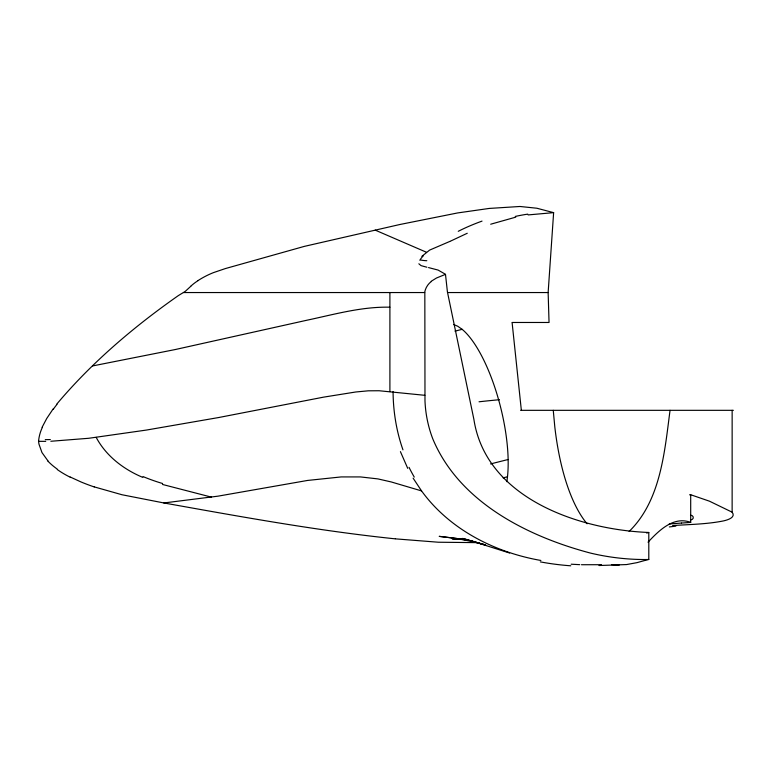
<?xml version="1.0" encoding="UTF-8"?>
<svg xmlns="http://www.w3.org/2000/svg" width="772" height="772" viewBox="0 0 772 772"><rect width="100%" height="100%" fill="white"/><g stroke="black" fill="none" stroke-linecap="round" stroke-linejoin="round"><path stroke-width="1.16" d="M389.899 391.597L389.899 292.549M648.808 559.507A267.604 250.823 90 0 1 590.464 553.08C527.585 536.463 459.108 502.167 432.725 438.708A113.455 106.343 90 0 1 424.986 400.909L424.832 292.549L183.398 292.549A214.056 206.693 88.7 0 0 178.207 295.695C133.778 326.807 91.694 362.55 56.742 404.152M681.57 523.049L690.699 522.422L690.699 494.736L689.56 494.813M672.605 525.568C689.126 524.449 705.82 524.275 722.129 521.177C726.201 520.453 736.536 517.79 732.136 512.183L732.145 410.328M512.357 322.474L549.046 322.474L548.139 292.549L553.63 212.647L536.839 208.228L519.971 206.481L489.255 208.43L457.642 212.937L399.761 224.527L304.255 246.403L225.308 268.588L213.429 272.632A93.094 89.957 87.9 0 0 197.95 280.622M38.658 440.262L38.668 440.156A40.212 39.295 -86.2 0 1 42.363 427.35M670.048 410.328C664.586 451.649 660.822 500.584 629.122 531.454M38.639 440.494L38.629 440.629A3.889 3.831 -90 0 0 38.6 441.333A26.065 25.698 89.9 0 0 38.996 444.209L41.977 452.566L48.076 461.058M42.122 427.234L46.735 418.482L53.114 408.957M421.859 256.352L429.579 250.118L450.317 241.221M648.036 542.195C658.632 530.818 673.657 515.735 690.699 522.422M190.752 286.325L185.541 291.121A22.822 22.012 -89.9 0 1 183.398 292.549M431.23 281.269L436.527 277.988L445.492 274.359L447.47 292.405M197.989 280.68L197.555 280.96A51.695 49.91 89.2 0 0 190.703 286.277M450.906 240.951L467.253 233.269M690.496 519.99C694.25 519.624 694.221 515.513 690.506 515.117M490.693 224.218L515.773 217.144M598.976 565.519L626.565 564.564L636.968 562.653L648.798 559.391L648.798 532.477L646.666 533.076M454.978 331.14L462.148 329.335A93.344 31.295 75.9 0 1 508.14 459.504A93.624 31.382 75.9 0 1 507.484 476.758A93.344 31.295 75.9 0 1 506.828 481.68M490.577 463.924L508.14 459.504M503.132 477.858L507.493 476.758M614.454 564.718L611.578 564.708M613.47 564.911L619.183 565.123M92.688 365.918L175.254 349.542L306.716 320.264C334.122 314.465 361.624 306.532 389.899 307.198M94.223 486.881L121.986 494.746L163.867 502.958L217.974 496.164L307.546 480.445L341.205 476.922L360.476 476.922L377.933 478.91L391.24 481.95L421.551 490.905C449.497 529.438 494.669 552.366 540.882 560.462M528.144 214.915L553.63 212.647M50.846 441.266L88.712 438.284L146.362 430.072L218.544 417.555L323.622 397.136L355.805 391.983L368.321 390.815L379.139 390.748L424.832 395.312M669.247 523.985L681.454 523.059M601.513 564.708L581.47 564.728M477.704 542.639L438.342 542.224L395.38 538.856M45.722 441.352L38.61 441.333M548.139 292.549L447.548 292.549L473.873 419.302C486.032 498.558 579.347 529.775 648.798 532.477M520.695 410.328L733.39 410.328M461.646 539.097L452.228 538.846L466.935 539.869M579.743 564.66L571.164 564.207M395.032 538.817C317.427 530.75 240.623 516.671 163.867 502.958M465.738 539.599L439.21 536.357L466.935 539.753M459.031 538.827L477.936 542.88M428.547 267.585L438.081 270.065L445.154 274.089M426.906 267.228L421.058 265.636L418.858 263.792M211.518 497.149L162.516 484.459M479.036 543.189L485.607 545.032M453.55 324.462L457.719 326.238L462.148 329.335M471.702 541.008L462.621 538.422L485.559 545.013L471.702 541.008L509.626 553.032M690.699 494.736L709.449 501.182L732.136 512.183M375.26 230.143L426.327 252.193M142.83 477.405C123.655 469.395 106.063 456.011 96.191 437.377M70.213 477.009L81.108 481.998A219.2 209.318 70.9 0 0 94.203 486.92M57.495 469.328L54.899 467.359A60.361 58.373 79.1 0 1 47.951 461.173M421.551 490.905L413.107 478.148M407.722 468.353L400.417 451.63M521.351 410.328L512.097 322.474M553.263 410.328L554.817 426.993A155.384 59.28 90 0 0 587.067 523.763M675.847 526.118A76.708 8.251 -4.8 0 1 669.382 526.919M424.639 292.511A17.447 16.357 90 0 1 431.365 281.471M53.355 409.15A181.439 171.548 -75.6 0 1 56.974 404.354M70.136 477.173A97.147 93.431 75.8 0 1 57.331 469.588M458.259 231.31A170.651 60.361 -4.1 0 1 482.017 221.11M515.271 216.43A149.112 95.506 9.4 0 1 527.73 214.143M50.344 439.567A253.081 185.627 21.2 0 1 45.268 439.635M162.612 483.513A164.793 130.314 37.4 0 1 143.052 476.585M402.965 449.844A133.064 94.174 90 0 1 393.073 391.568M414.265 477.077A167.534 134.222 -84 0 1 409.015 467.321M570.749 565.799A285.032 237.033 -31.5 0 1 540.332 561.881M479.045 401.787A186.843 11.184 -2.2 0 1 499.494 399.713M426.82 260.714A163.818 21.143 -18.7 0 1 420.759 259.99M419.843 260.251A169.454 20.226 -25.7 0 1 423.442 255.657"/></g></svg>
